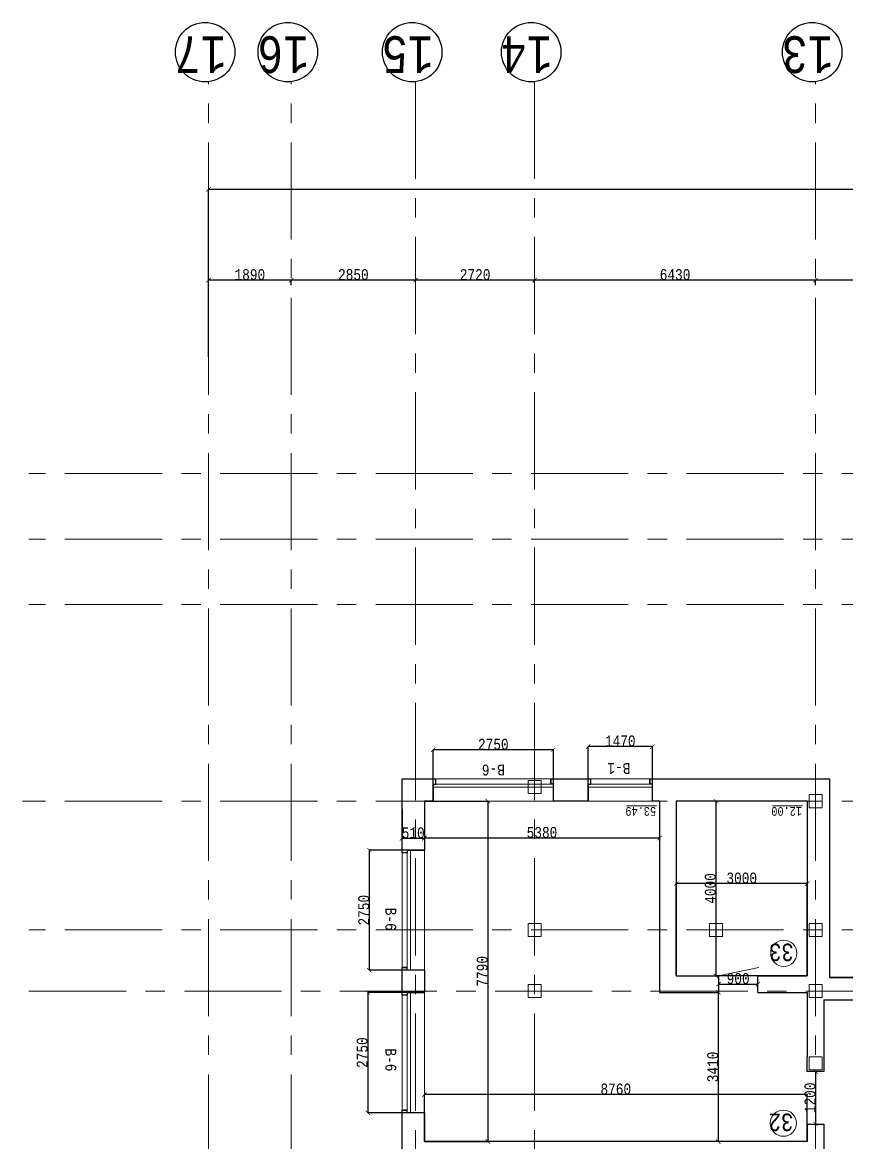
# Model space of a CAD drawing. Header units: millimetres. Extents: x -689206 to 4969298, y -1019800 to 703299.
# Drawn here: x -132513 to -113653, y -573086 to -547439 of the extents above; entities that cross this region are included whole.
import ezdxf

# ---------------------------------------------------------------- set-up
doc = ezdxf.new("R2010")
doc.units = ezdxf.units.MM
doc.linetypes.add('JIS_02_4.0', pattern=[5.5, 4, -1.5])
doc.linetypes.add('осеваяX2', pattern=[101.6, 63.5, -12.7, 12.7, -12.7])
for name, color, linetype, lineweight in [('несущие', 7, 'Continuous', 30), ('ОКНА', 250, 'Continuous', 20), ('ПЕРЕГОРОДКИ', 252, 'Continuous', 9), ('РАЗМЕРЫ', 7, 'Continuous', 9), ('стены', 7, 'Continuous', 20)]:
    doc.layers.add(name, color=color, linetype=linetype, lineweight=lineweight)
doc.layers.add('сетка', color=104, linetype='Continuous')
doc.layers.add('четотам', color=7, linetype='Continuous')
doc.styles.add('Аннотативный', font='isocteur.ttf', dxfattribs={"width": 0.7, "height": 250})
doc.dimstyles.new('Аннотативный', dxfattribs={"dimscale": 0, "dimtxt": 250, "dimasz": 100, "dimexe": 1.25, "dimexo": 0.625, "dimtad": 1, "dimdec": 0, "dimtxsty": 'Аннотативный', "dimblk": 'ARCHTICK', "dimcen": 2.5, "dimadec": 0, "dimazin": 0, "dimtfac": 1, "dimtdec": 0, "dimtmove": 0, "dimatfit": 3, "dimfxl": 1, "dimarcsym": 0})

# ---------------------------------------------------------------- blocks, each defined once
blk = doc.blocks.new('_ArchTick')
at = {"color": 0, "linetype": 'ByBlock', "const_width": 0.15}
blk.add_lwpolyline([(-0.5, -0.5), (0.5, 0.5)], dxfattribs=at)
blk = doc.blocks.new('*D3353')
at = {"layer": 'Defpoints', "color": 0, "lineweight": 0, "transparency": 16777216}
for p in [(-123826, -565443), (-123316, -565983), (-123826, -566120)]:
    blk.add_point(p, dxfattribs=at)
at = {"layer": 'стены', "color": 0, "lineweight": -2, "transparency": 16777216}
for p, q in [((-123826, -565443), (-123826, -566121)), ((-123316, -565984), (-123316, -566121)), ((-123316, -566120), (-123826, -566120))]:
    blk.add_line(p, q, dxfattribs=at)
at = {"layer": 'стены', "color": 0, "lineweight": -2, "transparency": 16777216, "xscale": 100, "yscale": 100, "zscale": 100, "rotation": 180}
blk.add_blockref('_ArchTick', (-123826, -566120), dxfattribs=at)
at = {"layer": 'стены', "color": 0, "lineweight": -2, "transparency": 16777216, "xscale": 100, "yscale": 100, "zscale": 100}
blk.add_blockref('_ArchTick', (-123316, -566120), dxfattribs=at)
at = {"layer": 'стены', "color": 0, "lineweight": 13, "transparency": 16777216, "insert": (-123571, -565995), "char_height": 250, "attachment_point": 5, "style": 'Аннотативный'}
blk.add_mtext('510', dxfattribs=at)
blk = doc.blocks.new('*D3318')
at = {"layer": 'Defpoints', "color": 0, "lineweight": 0, "transparency": 16777216}
for p in [(-117553, -567157), (-117553, -569267), (-114553, -569267)]:
    blk.add_point(p, dxfattribs=at)
at = {"layer": 'РАЗМЕРЫ', "color": 0, "lineweight": -2, "transparency": 16777216}
for p, q in [((-117553, -569266), (-117553, -567155)), ((-114553, -567157), (-117553, -567157)), ((-114553, -569266), (-114553, -567155))]:
    blk.add_line(p, q, dxfattribs=at)
at = {"layer": 'РАЗМЕРЫ', "color": 0, "lineweight": -2, "transparency": 16777216, "xscale": 100, "yscale": 100, "zscale": 100, "rotation": 180}
blk.add_blockref('_ArchTick', (-117553, -567157), dxfattribs=at)
at = {"layer": 'РАЗМЕРЫ', "color": 0, "lineweight": -2, "transparency": 16777216, "xscale": 100, "yscale": 100, "zscale": 100}
blk.add_blockref('_ArchTick', (-114553, -567157), dxfattribs=at)
at = {"layer": 'РАЗМЕРЫ', "color": 0, "lineweight": 5, "transparency": 16777216, "insert": (-116053, -567031), "char_height": 250, "attachment_point": 5, "style": 'Аннотативный'}
blk.add_mtext('3000', dxfattribs=at)
blk = doc.blocks.new('*D3319')
at = {"layer": 'Defpoints', "color": 0, "lineweight": 0, "transparency": 16777216}
for p in [(-114553, -565267), (-116644, -569267), (-114553, -569267)]:
    blk.add_point(p, dxfattribs=at)
at = {"layer": 'РАЗМЕРЫ', "color": 0, "lineweight": -2, "transparency": 16777216}
for p, q in [((-114553, -565267), (-116645, -565267)), ((-116644, -565267), (-116644, -569267)), ((-114553, -569267), (-116645, -569267))]:
    blk.add_line(p, q, dxfattribs=at)
at = {"layer": 'РАЗМЕРЫ', "color": 0, "lineweight": -2, "transparency": 16777216, "xscale": 100, "yscale": 100, "zscale": 100}
for p, rotation in [((-116644, -565267), 90), ((-116644, -569267), 270)]:
    blk.add_blockref('_ArchTick', p, dxfattribs=dict(at, rotation=rotation))
at = {"layer": 'РАЗМЕРЫ', "color": 0, "lineweight": 5, "transparency": 16777216, "insert": (-116770, -567267), "char_height": 250, "attachment_point": 5, "rotation": 90, "style": 'Аннотативный'}
blk.add_mtext('4000', dxfattribs=at)
blk = doc.blocks.new('*D3320')
at = {"layer": 'Defpoints', "color": 0, "lineweight": 0, "transparency": 16777216}
for p in [(-123316, -565267), (-117933, -565267), (-117933, -566112)]:
    blk.add_point(p, dxfattribs=at)
at = {"layer": 'РАЗМЕРЫ', "color": 0, "lineweight": -2, "transparency": 16777216}
for p, q in [((-123316, -565267), (-123316, -566114)), ((-117933, -565267), (-117933, -566114)), ((-123316, -566112), (-117933, -566112))]:
    blk.add_line(p, q, dxfattribs=at)
at = {"layer": 'РАЗМЕРЫ', "color": 0, "lineweight": -2, "transparency": 16777216, "xscale": 100, "yscale": 100, "zscale": 100, "rotation": 180}
blk.add_blockref('_ArchTick', (-123316, -566112), dxfattribs=at)
at = {"layer": 'РАЗМЕРЫ', "color": 0, "lineweight": -2, "transparency": 16777216, "xscale": 100, "yscale": 100, "zscale": 100}
blk.add_blockref('_ArchTick', (-117933, -566112), dxfattribs=at)
at = {"layer": 'РАЗМЕРЫ', "color": 0, "lineweight": 5, "transparency": 16777216, "insert": (-120624, -565987), "char_height": 250, "attachment_point": 5, "style": 'Аннотативный'}
blk.add_mtext('5380', dxfattribs=at)
blk = doc.blocks.new('*D3321')
at = {"layer": 'Defpoints', "color": 0, "lineweight": 0, "transparency": 16777216}
for p in [(-123316, -565267), (-123316, -573061), (-121864, -573061)]:
    blk.add_point(p, dxfattribs=at)
at = {"layer": 'РАЗМЕРЫ', "color": 0, "lineweight": -2, "transparency": 16777216}
for p, q in [((-123315, -565267), (-121863, -565267)), ((-121864, -565267), (-121864, -573061)), ((-123315, -573061), (-121863, -573061))]:
    blk.add_line(p, q, dxfattribs=at)
at = {"layer": 'РАЗМЕРЫ', "color": 0, "lineweight": -2, "transparency": 16777216, "xscale": 100, "yscale": 100, "zscale": 100}
for p, rotation in [((-121864, -565267), 90), ((-121864, -573061), 270)]:
    blk.add_blockref('_ArchTick', p, dxfattribs=dict(at, rotation=rotation))
at = {"layer": 'РАЗМЕРЫ', "color": 0, "lineweight": 5, "transparency": 16777216, "insert": (-121990, -569164), "char_height": 250, "attachment_point": 5, "rotation": 90, "style": 'Аннотативный'}
blk.add_mtext('7790', dxfattribs=at)
blk = doc.blocks.new('*D3322')
at = {"layer": 'Defpoints', "color": 0, "lineweight": 0, "transparency": 16777216}
for p in [(-116589, -569647), (-116589, -573061), (-116589, -573061)]:
    blk.add_point(p, dxfattribs=at)
at = {"layer": 'РАЗМЕРЫ', "color": 0, "lineweight": -2, "transparency": 16777216}
for p, q in [((-116590, -569647), (-116590, -569647)), ((-116589, -569647), (-116589, -573061)), ((-116590, -573061), (-116590, -573061))]:
    blk.add_line(p, q, dxfattribs=at)
at = {"layer": 'РАЗМЕРЫ', "color": 0, "lineweight": -2, "transparency": 16777216, "xscale": 100, "yscale": 100, "zscale": 100}
for p, rotation in [((-116589, -569647), 90), ((-116589, -573061), 270)]:
    blk.add_blockref('_ArchTick', p, dxfattribs=dict(at, rotation=rotation))
at = {"layer": 'РАЗМЕРЫ', "color": 0, "lineweight": 5, "transparency": 16777216, "insert": (-116715, -571354), "char_height": 250, "attachment_point": 5, "rotation": 90, "style": 'Аннотативный'}
blk.add_mtext('3410', dxfattribs=at)
blk = doc.blocks.new('*D3443')
at = {"layer": 'Defpoints', "color": 0, "linetype": 'ByBlock', "lineweight": 0, "transparency": 16777216}
for p in [(-119568, -564018), (-119568, -565267), (-118098, -565267)]:
    blk.add_point(p, dxfattribs=at)
at = {"layer": 'РАЗМЕРЫ', "color": 0, "linetype": 'ByBlock', "lineweight": -2, "transparency": 16777216}
for p, q in [((-119568, -565266), (-119568, -564017)), ((-118098, -564018), (-119568, -564018)), ((-118098, -565266), (-118098, -564017))]:
    blk.add_line(p, q, dxfattribs=at)
at = {"layer": 'РАЗМЕРЫ', "color": 0, "linetype": 'ByBlock', "lineweight": -2, "transparency": 16777216, "xscale": 100, "yscale": 100, "zscale": 100, "rotation": 180}
blk.add_blockref('_ArchTick', (-119568, -564018), dxfattribs=at)
at = {"layer": 'РАЗМЕРЫ', "color": 0, "linetype": 'ByBlock', "lineweight": -2, "transparency": 16777216, "xscale": 100, "yscale": 100, "zscale": 100}
blk.add_blockref('_ArchTick', (-118098, -564018), dxfattribs=at)
at = {"layer": 'РАЗМЕРЫ', "color": 0, "linetype": 'ByBlock', "lineweight": 5, "transparency": 16777216, "insert": (-118833, -563892), "char_height": 250, "attachment_point": 5, "style": 'Аннотативный'}
blk.add_mtext('1470', dxfattribs=at)
blk = doc.blocks.new('*D3444')
at = {"layer": 'Defpoints', "color": 0, "linetype": 'ByBlock', "lineweight": 0, "transparency": 16777216}
for p in [(-123113, -564093), (-123113, -565269), (-120363, -565269)]:
    blk.add_point(p, dxfattribs=at)
at = {"layer": 'РАЗМЕРЫ', "color": 0, "linetype": 'ByBlock', "lineweight": -2, "transparency": 16777216}
for p, q in [((-123113, -565268), (-123113, -564092)), ((-120363, -564093), (-123113, -564093)), ((-120363, -565268), (-120363, -564092))]:
    blk.add_line(p, q, dxfattribs=at)
at = {"layer": 'РАЗМЕРЫ', "color": 0, "linetype": 'ByBlock', "lineweight": -2, "transparency": 16777216, "xscale": 100, "yscale": 100, "zscale": 100, "rotation": 180}
blk.add_blockref('_ArchTick', (-123113, -564093), dxfattribs=at)
at = {"layer": 'РАЗМЕРЫ', "color": 0, "linetype": 'ByBlock', "lineweight": -2, "transparency": 16777216, "xscale": 100, "yscale": 100, "zscale": 100}
blk.add_blockref('_ArchTick', (-120363, -564093), dxfattribs=at)
at = {"layer": 'РАЗМЕРЫ', "color": 0, "linetype": 'ByBlock', "lineweight": 5, "transparency": 16777216, "insert": (-121738, -563968), "char_height": 250, "attachment_point": 5, "style": 'Аннотативный'}
blk.add_mtext('2750', dxfattribs=at)
blk = doc.blocks.new('*D3445')
at = {"layer": 'Defpoints', "color": 0, "linetype": 'ByBlock', "lineweight": 0, "transparency": 16777216}
for p in [(-123316, -566390), (-124575, -569140), (-123316, -569140)]:
    blk.add_point(p, dxfattribs=at)
at = {"layer": 'РАЗМЕРЫ', "color": 0, "linetype": 'ByBlock', "lineweight": -2, "transparency": 16777216}
for p, q in [((-123316, -566390), (-124577, -566390)), ((-124575, -566390), (-124575, -569140)), ((-123316, -569140), (-124577, -569140))]:
    blk.add_line(p, q, dxfattribs=at)
at = {"layer": 'РАЗМЕРЫ', "color": 0, "linetype": 'ByBlock', "lineweight": -2, "transparency": 16777216, "xscale": 100, "yscale": 100, "zscale": 100}
for p, rotation in [((-124575, -566390), 90), ((-124575, -569140), 270)]:
    blk.add_blockref('_ArchTick', p, dxfattribs=dict(at, rotation=rotation))
at = {"layer": 'РАЗМЕРЫ', "color": 0, "linetype": 'ByBlock', "lineweight": 5, "transparency": 16777216, "insert": (-124701, -567765), "char_height": 250, "attachment_point": 5, "rotation": 90, "style": 'Аннотативный'}
blk.add_mtext('2750', dxfattribs=at)
blk = doc.blocks.new('*D3446')
at = {"layer": 'Defpoints', "color": 0, "linetype": 'ByBlock', "lineweight": 0, "transparency": 16777216}
for p in [(-123316, -569651), (-124611, -572401), (-123316, -572401)]:
    blk.add_point(p, dxfattribs=at)
at = {"layer": 'РАЗМЕРЫ', "color": 0, "linetype": 'ByBlock', "lineweight": -2, "transparency": 16777216}
for p, q in [((-123316, -569651), (-124612, -569651)), ((-124611, -569651), (-124611, -572401)), ((-123316, -572401), (-124612, -572401))]:
    blk.add_line(p, q, dxfattribs=at)
at = {"layer": 'РАЗМЕРЫ', "color": 0, "linetype": 'ByBlock', "lineweight": -2, "transparency": 16777216, "xscale": 100, "yscale": 100, "zscale": 100}
for p, rotation in [((-124611, -569651), 90), ((-124611, -572401), 270)]:
    blk.add_blockref('_ArchTick', p, dxfattribs=dict(at, rotation=rotation))
at = {"layer": 'РАЗМЕРЫ', "color": 0, "linetype": 'ByBlock', "lineweight": 5, "transparency": 16777216, "insert": (-124737, -571026), "char_height": 250, "attachment_point": 5, "rotation": 90, "style": 'Аннотативный'}
blk.add_mtext('2750', dxfattribs=at)
blk = doc.blocks.new('*D3447')
at = {"layer": 'Defpoints', "color": 0, "linetype": 'ByBlock', "lineweight": 0, "transparency": 16777216}
for p in [(-116585, -569457), (-115685, -569457), (-115685, -569457)]:
    blk.add_point(p, dxfattribs=at)
at = {"layer": 'РАЗМЕРЫ', "color": 0, "linetype": 'ByBlock', "lineweight": -2, "transparency": 16777216}
for p, q in [((-116585, -569456), (-116585, -569455)), ((-116585, -569457), (-115685, -569457)), ((-115685, -569456), (-115685, -569455))]:
    blk.add_line(p, q, dxfattribs=at)
at = {"layer": 'РАЗМЕРЫ', "color": 0, "linetype": 'ByBlock', "lineweight": -2, "transparency": 16777216, "xscale": 100, "yscale": 100, "zscale": 100, "rotation": 180}
blk.add_blockref('_ArchTick', (-116585, -569457), dxfattribs=at)
at = {"layer": 'РАЗМЕРЫ', "color": 0, "linetype": 'ByBlock', "lineweight": -2, "transparency": 16777216, "xscale": 100, "yscale": 100, "zscale": 100}
blk.add_blockref('_ArchTick', (-115685, -569457), dxfattribs=at)
at = {"layer": 'РАЗМЕРЫ', "color": 0, "linetype": 'ByBlock', "lineweight": 5, "transparency": 16777216, "insert": (-116135, -569331), "char_height": 250, "attachment_point": 5, "style": 'Аннотативный'}
blk.add_mtext('900', dxfattribs=at)
blk = doc.blocks.new('*D3448')
at = {"layer": 'Defpoints', "color": 0, "linetype": 'ByBlock', "lineweight": 0, "transparency": 16777216}
for p in [(-114363, -571461), (-114363, -572661), (-114363, -572661)]:
    blk.add_point(p, dxfattribs=at)
at = {"layer": 'РАЗМЕРЫ', "color": 0, "linetype": 'ByBlock', "lineweight": -2, "transparency": 16777216}
for p, q in [((-114364, -571461), (-114365, -571461)), ((-114363, -571461), (-114363, -572661)), ((-114363, -572661), (-114365, -572661))]:
    blk.add_line(p, q, dxfattribs=at)
at = {"layer": 'РАЗМЕРЫ', "color": 0, "linetype": 'ByBlock', "lineweight": -2, "transparency": 16777216, "xscale": 100, "yscale": 100, "zscale": 100}
for p, rotation in [((-114363, -571461), 90), ((-114363, -572661), 270)]:
    blk.add_blockref('_ArchTick', p, dxfattribs=dict(at, rotation=rotation))
at = {"layer": 'РАЗМЕРЫ', "color": 0, "linetype": 'ByBlock', "lineweight": 5, "transparency": 16777216, "insert": (-114489, -572061), "char_height": 250, "attachment_point": 5, "rotation": 90, "style": 'Аннотативный'}
blk.add_mtext('1200', dxfattribs=at)
blk = doc.blocks.new('*D3485')
at = {"layer": 'Defpoints', "color": 0, "linetype": 'ByBlock', "lineweight": 0, "transparency": 16777216}
for p in [(-123316, -571986), (-123316, -573061), (-114553, -573061)]:
    blk.add_point(p, dxfattribs=at)
at = {"layer": 'РАЗМЕРЫ', "color": 0, "linetype": 'ByBlock', "lineweight": -2, "transparency": 16777216}
for p, q in [((-123316, -573060), (-123316, -571985)), ((-114553, -571986), (-123316, -571986)), ((-114553, -573060), (-114553, -571985))]:
    blk.add_line(p, q, dxfattribs=at)
at = {"layer": 'РАЗМЕРЫ', "color": 0, "linetype": 'ByBlock', "lineweight": -2, "transparency": 16777216, "xscale": 100, "yscale": 100, "zscale": 100, "rotation": 180}
blk.add_blockref('_ArchTick', (-123316, -571986), dxfattribs=at)
at = {"layer": 'РАЗМЕРЫ', "color": 0, "linetype": 'ByBlock', "lineweight": -2, "transparency": 16777216, "xscale": 100, "yscale": 100, "zscale": 100}
blk.add_blockref('_ArchTick', (-114553, -571986), dxfattribs=at)
at = {"layer": 'РАЗМЕРЫ', "color": 0, "linetype": 'ByBlock', "lineweight": 5, "transparency": 16777216, "insert": (-118934, -571861), "char_height": 250, "attachment_point": 5, "style": 'Аннотативный'}
blk.add_mtext('8760', dxfattribs=at)
blk = doc.blocks.new('*D3560')
at = {"layer": 'Defpoints', "color": 0, "lineweight": 0, "ltscale": 35, "transparency": 16777216}
for p in [(-114363, -553341), (-110704, -553341), (-114363, -553455)]:
    blk.add_point(p, dxfattribs=at)
at = {"layer": 'РАЗМЕРЫ', "color": 0, "lineweight": -2, "ltscale": 35, "transparency": 16777216}
for p, q in [((-114363, -553455), (-114363, -553340)), ((-110704, -553341), (-114363, -553341)), ((-110704, -553340), (-110704, -553340))]:
    blk.add_line(p, q, dxfattribs=at)
at = {"layer": 'РАЗМЕРЫ', "color": 0, "lineweight": -2, "ltscale": 35, "transparency": 16777216, "xscale": 100, "yscale": 100, "zscale": 100, "rotation": 180}
blk.add_blockref('_ArchTick', (-114363, -553341), dxfattribs=at)
at = {"layer": 'РАЗМЕРЫ', "color": 0, "lineweight": -2, "ltscale": 35, "transparency": 16777216, "xscale": 100, "yscale": 100, "zscale": 100}
blk.add_blockref('_ArchTick', (-110704, -553341), dxfattribs=at)
at = {"layer": 'РАЗМЕРЫ', "color": 0, "lineweight": 5, "ltscale": 35, "transparency": 16777216, "insert": (-112533, -553215), "char_height": 250, "attachment_point": 5, "style": 'Аннотативный'}
blk.add_mtext('3660', dxfattribs=at)
blk = doc.blocks.new('*D3561')
at = {"layer": 'Defpoints', "color": 0, "lineweight": 0, "ltscale": 35, "transparency": 16777216}
for p in [(-120793, -553341), (-120793, -553400), (-114363, -553341)]:
    blk.add_point(p, dxfattribs=at)
at = {"layer": 'РАЗМЕРЫ', "color": 0, "lineweight": -2, "ltscale": 35, "transparency": 16777216}
for p, q in [((-120793, -553400), (-120793, -553340)), ((-114363, -553341), (-120793, -553341)), ((-114363, -553340), (-114363, -553340))]:
    blk.add_line(p, q, dxfattribs=at)
at = {"layer": 'РАЗМЕРЫ', "color": 0, "lineweight": -2, "ltscale": 35, "transparency": 16777216, "xscale": 100, "yscale": 100, "zscale": 100, "rotation": 180}
blk.add_blockref('_ArchTick', (-120793, -553341), dxfattribs=at)
at = {"layer": 'РАЗМЕРЫ', "color": 0, "lineweight": -2, "ltscale": 35, "transparency": 16777216, "xscale": 100, "yscale": 100, "zscale": 100}
blk.add_blockref('_ArchTick', (-114363, -553341), dxfattribs=at)
at = {"layer": 'РАЗМЕРЫ', "color": 0, "lineweight": 5, "ltscale": 35, "transparency": 16777216, "insert": (-117578, -553215), "char_height": 250, "attachment_point": 5, "style": 'Аннотативный'}
blk.add_mtext('6430', dxfattribs=at)
blk = doc.blocks.new('*D3562')
at = {"layer": 'Defpoints', "color": 0, "lineweight": 0, "ltscale": 35, "transparency": 16777216}
for p in [(-123516, -553310), (-123516, -553341), (-120793, -553341)]:
    blk.add_point(p, dxfattribs=at)
at = {"layer": 'РАЗМЕРЫ', "color": 0, "lineweight": -2, "ltscale": 35, "transparency": 16777216}
for p, q in [((-123516, -553310), (-123516, -553342)), ((-120793, -553341), (-123516, -553341)), ((-120793, -553340), (-120793, -553340))]:
    blk.add_line(p, q, dxfattribs=at)
at = {"layer": 'РАЗМЕРЫ', "color": 0, "lineweight": -2, "ltscale": 35, "transparency": 16777216, "xscale": 100, "yscale": 100, "zscale": 100, "rotation": 180}
blk.add_blockref('_ArchTick', (-123516, -553341), dxfattribs=at)
at = {"layer": 'РАЗМЕРЫ', "color": 0, "lineweight": -2, "ltscale": 35, "transparency": 16777216, "xscale": 100, "yscale": 100, "zscale": 100}
blk.add_blockref('_ArchTick', (-120793, -553341), dxfattribs=at)
at = {"layer": 'РАЗМЕРЫ', "color": 0, "lineweight": 5, "ltscale": 35, "transparency": 16777216, "insert": (-122154, -553215), "char_height": 250, "attachment_point": 5, "style": 'Аннотативный'}
blk.add_mtext('2720', dxfattribs=at)
blk = doc.blocks.new('*D3563')
at = {"layer": 'Defpoints', "color": 0, "lineweight": 0, "ltscale": 35, "transparency": 16777216}
for p in [(-126363, -553341), (-123516, -553341), (-126363, -553455)]:
    blk.add_point(p, dxfattribs=at)
at = {"layer": 'РАЗМЕРЫ', "color": 0, "lineweight": -2, "ltscale": 35, "transparency": 16777216}
for p, q in [((-126363, -553455), (-126363, -553340)), ((-123516, -553341), (-126363, -553341)), ((-123516, -553340), (-123516, -553340))]:
    blk.add_line(p, q, dxfattribs=at)
at = {"layer": 'РАЗМЕРЫ', "color": 0, "lineweight": -2, "ltscale": 35, "transparency": 16777216, "xscale": 100, "yscale": 100, "zscale": 100, "rotation": 180}
blk.add_blockref('_ArchTick', (-126363, -553341), dxfattribs=at)
at = {"layer": 'РАЗМЕРЫ', "color": 0, "lineweight": -2, "ltscale": 35, "transparency": 16777216, "xscale": 100, "yscale": 100, "zscale": 100}
blk.add_blockref('_ArchTick', (-123516, -553341), dxfattribs=at)
at = {"layer": 'РАЗМЕРЫ', "color": 0, "lineweight": 5, "ltscale": 35, "transparency": 16777216, "insert": (-124940, -553215), "char_height": 250, "attachment_point": 5, "style": 'Аннотативный'}
blk.add_mtext('2850', dxfattribs=at)
blk = doc.blocks.new('*D3564')
at = {"layer": 'Defpoints', "color": 0, "lineweight": 0, "ltscale": 35, "transparency": 16777216}
for p in [(-128255, -553341), (-126363, -553341), (-128255, -555093)]:
    blk.add_point(p, dxfattribs=at)
at = {"layer": 'РАЗМЕРЫ', "color": 0, "lineweight": -2, "ltscale": 35, "transparency": 16777216}
for p, q in [((-128255, -555093), (-128255, -553340)), ((-126363, -553341), (-128255, -553341)), ((-126363, -553340), (-126363, -553340))]:
    blk.add_line(p, q, dxfattribs=at)
at = {"layer": 'РАЗМЕРЫ', "color": 0, "lineweight": -2, "ltscale": 35, "transparency": 16777216, "xscale": 100, "yscale": 100, "zscale": 100, "rotation": 180}
blk.add_blockref('_ArchTick', (-128255, -553341), dxfattribs=at)
at = {"layer": 'РАЗМЕРЫ', "color": 0, "lineweight": -2, "ltscale": 35, "transparency": 16777216, "xscale": 100, "yscale": 100, "zscale": 100}
blk.add_blockref('_ArchTick', (-126363, -553341), dxfattribs=at)
at = {"layer": 'РАЗМЕРЫ', "color": 0, "lineweight": 5, "ltscale": 35, "transparency": 16777216, "insert": (-127309, -553215), "char_height": 250, "attachment_point": 5, "style": 'Аннотативный'}
blk.add_mtext('1890', dxfattribs=at)
blk = doc.blocks.new('*D3565')
at = {"layer": 'Defpoints', "color": 0, "lineweight": 0, "ltscale": 35, "transparency": 16777216}
for p in [(-128255, -551264), (-128255, -553341), (-76124, -553341)]:
    blk.add_point(p, dxfattribs=at)
at = {"layer": 'РАЗМЕРЫ', "color": 0, "lineweight": -2, "ltscale": 35, "transparency": 16777216}
for p, q in [((-128255, -553340), (-128255, -551263)), ((-76124, -551264), (-128255, -551264)), ((-76124, -553340), (-76124, -551263))]:
    blk.add_line(p, q, dxfattribs=at)
at = {"layer": 'РАЗМЕРЫ', "color": 0, "lineweight": -2, "ltscale": 35, "transparency": 16777216, "xscale": 100, "yscale": 100, "zscale": 100, "rotation": 180}
blk.add_blockref('_ArchTick', (-128255, -551264), dxfattribs=at)
at = {"layer": 'РАЗМЕРЫ', "color": 0, "lineweight": -2, "ltscale": 35, "transparency": 16777216, "xscale": 100, "yscale": 100, "zscale": 100}
blk.add_blockref('_ArchTick', (-76124, -551264), dxfattribs=at)
at = {"layer": 'РАЗМЕРЫ', "color": 0, "lineweight": 5, "ltscale": 35, "transparency": 16777216, "insert": (-102189, -551138), "char_height": 250, "attachment_point": 5, "style": 'Аннотативный'}
blk.add_mtext('52131', dxfattribs=at)

msp = doc.modelspace()

# ---------------------------------------------------------------- linework, layer by layer
at = {"layer": 'несущие', "color": 18, "linetype": 'ByBlock', "lineweight": 30, "true_color": 0x000000}
msp.add_line((-119567.6, -564876.6), (-119567.6, -565266.6), dxfattribs=at)
at = {"layer": 'несущие', "lineweight": 30}
msp.add_line((-114042.8, -564756.6), (-114042.8, -565355.3), dxfattribs=at)
at = {"layer": 'несущие', "color": 0}
for p, q in [((-116584.7, -569266.6), (-116584.7, -569646.6)), ((-115684.7, -569646.6), (-115684.7, -569266.6)), ((-115346.8, -569266.6), (-115684.7, -569266.6)), ((-114552.7, -569911.2), (-114552.7, -571118.6)), ((-114172.8, -569911.2), (-114172.8, -571111.2)), ((-114552.7, -571460.6), (-114552.7, -571118.6)), ((-114172.8, -571111.2), (-114172.8, -571460.6)), ((-114172.8, -571460.6), (-114552.7, -571460.6)), ((-114552.7, -572660.9), (-114172.8, -572660.9))]:
    msp.add_line(p, q, dxfattribs=at)
at = {"layer": 'ОКНА', "lineweight": 13}
for p, q in [((-120363.4, -564946.6), (-123113.4, -564946.6)), ((-120423.4, -564876.6), (-123053.4, -564876.6)), ((-118097.6, -564946.6), (-119567.6, -564946.6)), ((-118157.6, -564876.6), (-119507.6, -564876.6)), ((-123705.7, -566450.3), (-123705.7, -569080.3)), ((-123635.7, -569140.3), (-123635.7, -566390.3)), ((-123705.7, -569710.8), (-123705.7, -572340.8)), ((-123635.7, -572400.8), (-123635.7, -569650.8))]:
    msp.add_line(p, q, dxfattribs=at)
at = {"layer": 'ОКНА', "color": 18, "lineweight": 30, "true_color": 0x000000}
for p, q in [((-119567.6, -564876.6), (-119507.6, -564876.6)), ((-119507.6, -564876.6), (-119507.6, -564756.6)), ((-118157.6, -564756.6), (-118157.6, -564876.6)), ((-118097.6, -564876.6), (-118157.6, -564876.6))]:
    msp.add_line(p, q, dxfattribs=at)
at = {"layer": 'ОКНА', "color": 7, "lineweight": 30, "true_color": 0xffffff}
msp.add_line((-118157.6, -564876.6), (-118157.6, -564756.6), dxfattribs=at)
at = {"layer": 'ПЕРЕГОРОДКИ', "linetype": 'ByBlock', "lineweight": 9, "ltscale": 35}
msp.add_line((-116584.7, -569266.6), (-115660.7, -569074), dxfattribs=at)
at = {"layer": 'РАЗМЕРЫ', "linetype": 'осеваяX2', "lineweight": 5, "ltscale": 35}
for p, q in [((-128254.9, -598637.6), (-128254.9, -548796.3)), ((-123515.7, -548796.3), (-123515.7, -598637.6)), ((-120793.3, -548796.3), (-120793.3, -598637.6)), ((-132363.4, -569615.9), (-65310.7, -569615.9))]:
    msp.add_line(p, q, dxfattribs=at)
at = {"layer": 'РАЗМЕРЫ', "color": 1, "lineweight": 25, "ltscale": 35}
msp.add_line((-123825.7, -564756.6), (-123515.7, -564756.6), dxfattribs=at)
at = {"layer": 'РАЗМЕРЫ', "lineweight": 30}
for p, q in [((-123113.4, -564876.6), (-123053.4, -564876.6)), ((-123053.4, -564876.6), (-123053.4, -564756.6)), ((-120423.4, -564876.6), (-120423.4, -564756.6)), ((-120423.4, -564756.6), (-120423.4, -564876.6)), ((-120363.4, -564876.6), (-120423.4, -564876.6)), ((-117932.8, -565266.6), (-117932.8, -569266.6)), ((-117552.8, -565266.6), (-117552.8, -569266.6)), ((-123705.7, -566450.3), (-123825.7, -566450.3)), ((-123705.7, -566390.3), (-123705.7, -566450.3)), ((-123705.7, -569080.3), (-123825.7, -569080.3)), ((-123825.7, -569080.3), (-123705.7, -569080.3)), ((-123705.7, -569140.3), (-123705.7, -569080.3)), ((-117932.8, -569266.6), (-117932.8, -569646.6)), ((-117552.8, -569266.6), (-116584.7, -569266.6)), ((-115684.7, -569266.6), (-114552.7, -569266.6)), ((-114042.8, -569303.5), (-113432, -569303.5)), ((-123705.7, -569710.8), (-123825.7, -569710.8)), ((-123705.7, -569650.8), (-123705.7, -569710.8)), ((-117932.8, -569646.6), (-116584.7, -569646.6)), ((-115684.7, -569646.6), (-114552.7, -569646.6)), ((-114172.8, -569813.5), (-113492, -569813.5)), ((-123705.7, -572340.8), (-123825.7, -572340.8)), ((-123825.7, -572340.8), (-123705.7, -572340.8)), ((-123705.7, -572400.8), (-123705.7, -572340.8))]:
    msp.add_line(p, q, dxfattribs=at)
at = {"layer": 'РАЗМЕРЫ', "lineweight": 13}
for p, q in [((-120423.4, -564756.6), (-123053.4, -564756.6)), ((-118157.6, -564756.6), (-119567.6, -564756.6)), ((-120363.4, -565268.6), (-123113.4, -565268.6)), ((-118097.6, -565266.6), (-119567.6, -565266.6)), ((-123825.7, -566450.3), (-123825.7, -569080.3)), ((-123315.7, -566390.3), (-123315.7, -569140.3)), ((-123825.7, -569710.8), (-123825.7, -572340.8)), ((-123315.7, -569650.8), (-123315.7, -572400.8))]:
    msp.add_line(p, q, dxfattribs=at)
at = {"layer": 'РАЗМЕРЫ'}
for p, q in [((-118001.1, -565379.2), (-118690.3, -565379.2)), ((-114552.8, -565266.6), (-117552.8, -565266.6)), ((-114662.7, -565379.2), (-115352, -565379.2))]:
    msp.add_line(p, q, dxfattribs=at)
at = {"layer": 'сетка', "color": 0}
for centre in [(-128331.8, -548119.9), (-126440.3, -548119.9), (-123592.6, -548119.9), (-120870.2, -548119.9), (-114440.3, -548119.9)]:
    msp.add_circle(centre, 680.7, dxfattribs=at)
at = {"layer": 'стены', "linetype": 'осеваяX2', "lineweight": 5, "ltscale": 35}
for p, q in [((-126363.4, -598637.6), (-126363.4, -548796.3)), ((-114363.4, -598637.6), (-114363.4, -548796.3)), ((-65310.7, -557766.6), (-132363.4, -557766.6)), ((-65310.7, -559266.6), (-132363.4, -559266.6)), ((-65310.7, -560766.6), (-132363.4, -560766.6)), ((-65310.7, -565268.6), (-132363.4, -565268.6)), ((-65310.7, -568216.6), (-132363.4, -568216.6))]:
    msp.add_line(p, q, dxfattribs=at)
at = {"layer": 'стены', "lineweight": 30}
for p, q in [((-123825.7, -566450.3), (-123825.7, -564756.6)), ((-123825.7, -564756.6), (-123053.4, -564756.6)), ((-120423.4, -564756.6), (-119507.6, -564756.6)), ((-118157.6, -564756.6), (-117419.1, -564756.6)), ((-117419.1, -564756.6), (-114042.8, -564756.6)), ((-123113.4, -565266.6), (-123315.7, -565266.6)), ((-123315.7, -565268.6), (-123315.7, -566390.3)), ((-119567.6, -565266.6), (-120363.4, -565266.6)), ((-117932.8, -565266.6), (-118097.6, -565266.6)), ((-117479.1, -565266.6), (-117552.8, -565266.6)), ((-114552.8, -565266.6), (-117479.1, -565266.6)), ((-114552.7, -565268.6), (-114552.7, -569266.6)), ((-114042.8, -565354), (-114042.8, -567550.7)), ((-123705.7, -566390.3), (-123315.7, -566390.3)), ((-114042.8, -567550.7), (-114042.8, -569303.5)), ((-123825.7, -569710.8), (-123825.7, -569080.3)), ((-123315.7, -569140.3), (-123705.7, -569140.3)), ((-123315.7, -569140.3), (-123315.7, -569650.8)), ((-113432, -569303.5), (-114042.8, -569303.5)), ((-123705.7, -569650.8), (-123315.7, -569650.8)), ((-114552.7, -569646.6), (-114552.7, -569911.2)), ((-114172.8, -569813.5), (-114172.8, -569911.2)), ((-123825.7, -573570.7), (-123825.7, -572340.8)), ((-123315.7, -572400.8), (-123705.7, -572400.8)), ((-123315.7, -572400.8), (-123315.7, -573060.7)), ((-114552.7, -572660.9), (-114552.7, -573060.7)), ((-114172.8, -572660.9), (-114172.8, -579760.6)), ((-114552.7, -573060.7), (-123315.7, -573060.7))]:
    msp.add_line(p, q, dxfattribs=at)
at = {"layer": 'стены', "color": 18, "lineweight": 30, "true_color": 0x000000}
for p, q in [((-123113.4, -564876.6), (-123113.4, -565266.6)), ((-120363.4, -565266.6), (-120363.4, -564876.6)), ((-118097.6, -565266.6), (-118097.6, -564876.6))]:
    msp.add_line(p, q, dxfattribs=at)
at = {"layer": 'стены'}
for p, q in [((-126363.4, -565118.6), (-126363.4, -565418.6)), ((-120363.4, -565118.6), (-120363.4, -565268.6)), ((-126213.4, -565268.6), (-126513.4, -565268.6)), ((-120213.4, -565268.6), (-120363.4, -565268.6))]:
    msp.add_line(p, q, dxfattribs=at)
at = {"layer": 'стены', "linetype": 'JIS_02_4.0', "lineweight": 18, "ltscale": 300}
msp.add_line((-132213.4, -565266.6), (-132513.4, -565266.6), dxfattribs=at)
at = {"layer": 'стены', "lineweight": 20}
for points in [[(-120643.3, -565096.6), (-120943.3, -565096.6), (-120943.3, -564796.6), (-120643.3, -564796.6)], [(-114213.4, -565418.6), (-114513.4, -565418.6), (-114513.4, -565118.6), (-114213.4, -565118.6)], [(-120643.3, -568366.6), (-120943.3, -568366.6), (-120943.3, -568066.6), (-120643.3, -568066.6)], [(-116494, -568366.6), (-116794, -568366.6), (-116794, -568066.6), (-116494, -568066.6)], [(-114213.4, -568366.6), (-114513.4, -568366.6), (-114513.4, -568066.6), (-114213.4, -568066.6)], [(-120643.3, -569765.9), (-120943.3, -569765.9), (-120943.3, -569465.9), (-120643.3, -569465.9)], [(-114213.4, -569765.9), (-114513.4, -569765.9), (-114513.4, -569465.9), (-114213.4, -569465.9)]]:
    msp.add_lwpolyline(points, close=True, dxfattribs=at)
at = {"layer": 'стены'}
msp.add_lwpolyline([(-114213.4, -571418.6), (-114513.4, -571418.6), (-114513.4, -571118.6), (-114213.4, -571118.6)], close=True, dxfattribs=at)
at = {"layer": 'четотам', "lineweight": 13}
for centre in [(-115090.7, -568751), (-115100.7, -572641)]:
    msp.add_circle(centre, 300, dxfattribs=at)

# ---------------------------------------------------------------- texts
at = {"layer": 'РАЗМЕРЫ', "lineweight": 5, "ltscale": 35, "char_height": 841.28, "width": 7009.377, "attachment_point": 1, "rotation": 180, "style": 'Аннотативный'}
for s, insert in [('17', (-127846.3, -548597.8)), ('16', (-125954.8, -548597.8)), ('15', (-123107.1, -548597.8)), ('14', (-120384.7, -548597.8)), ('13', (-113954.8, -548597.8))]:
    msp.add_mtext(s, dxfattribs=dict(at, insert=insert))
at = {"layer": 'РАЗМЕРЫ', "lineweight": 20, "ltscale": 150, "char_height": 250, "width": 922.913, "attachment_point": 1, "style": 'Аннотативный'}
for s, insert, rotation in [('В-6', (-121472.2, -564680.4), 180.25592), ('В-1', (-118600.5, -564645.9), 180.25592), ('В-6', (-123957.6, -567709.1), 270), ('В-6', (-123957.6, -570931), 270)]:
    msp.add_mtext(s, dxfattribs=dict(at, insert=insert, rotation=rotation))
at = {"layer": 'РАЗМЕРЫ', "char_height": 200, "width": 656.117, "attachment_point": 1, "rotation": 180, "style": 'Аннотативный'}
for s, insert in [('53.49', (-118012.8, -565603.2)), ('12.00', (-114674.4, -565603.2))]:
    msp.add_mtext(s, dxfattribs=dict(at, insert=insert))
at = {"layer": 'РАЗМЕРЫ', "lineweight": 13, "ltscale": 150, "char_height": 401.1, "width": 1460, "attachment_point": 1, "rotation": 180, "style": 'Аннотативный'}
for s, insert in [('33', (-114862.7, -568930.9)), ('32', (-114872.7, -572820.9))]:
    msp.add_mtext(s, dxfattribs=dict(at, insert=insert))

# ---------------------------------------------------------------- dimensions: what is measured, and where the dimension line sits
at = {"layer": 'РАЗМЕРЫ', "lineweight": 5, "ltscale": 35}
for base, p1, p2, picture, middle in [((-128254.9, -551264), (-76124.1, -553341.1), (-128254.9, -553341.1), '*D3565', (-102189.5, -551138.4)), ((-120793.3, -553341.1), (-114363.4, -553341.1), (-120793.3, -553400.4), '*D3561', (-117578.3, -553215.5)), ((-114363.4, -553341.1), (-110703.5, -553341.1), (-114363.4, -553455.5), '*D3560', (-112533.5, -553215.5))]:
    dim = msp.add_linear_dim(base=base, p1=p1, p2=p2, angle=180, dimstyle='Аннотативный', dxfattribs=at)
    dim.commit()
    dim.dimension.update_dxf_attribs({"geometry": picture, "text_midpoint": middle})
for base, p1, p2, text, picture, middle in [((-128254.9, -553341.1), (-126363.4, -553341.1), (-128254.9, -555093.4), '1890', '*D3564', (-127309.1, -553215.5)), ((-126363.4, -553341.1), (-123515.7, -553341.1), (-126363.4, -553455.5), '2850', '*D3563', (-124939.6, -553215.5)), ((-123515.7, -553341.1), (-120793.3, -553341.1), (-123515.7, -553309.8), '2720', '*D3562', (-122154.5, -553215.5))]:
    dim = msp.add_linear_dim(base=base, p1=p1, p2=p2, angle=180, text=text, dimstyle='Аннотативный', dxfattribs=at)
    dim.commit()
    dim.dimension.update_dxf_attribs({"geometry": picture, "text_midpoint": middle})
at = {"layer": 'РАЗМЕРЫ', "color": 18, "linetype": 'ByBlock', "lineweight": 5, "true_color": 0x000000}
for base, p1, p2, angle, picture, middle in [((-123113.4, -564093.2), (-120363.4, -565268.6), (-123113.4, -565268.6), 180, '*D3444', (-121738.4, -563967.6)), ((-119567.6, -564017.8), (-118097.6, -565266.6), (-119567.6, -565266.6), 180, '*D3443', (-118832.6, -563892.2)), ((-124575.5, -569140.3), (-123315.7, -566390.3), (-123315.7, -569140.3), 270, '*D3445', (-124701.1, -567765.3)), ((-115684.7, -569456.6), (-116584.7, -569456.6), (-115684.7, -569456.6), 180, '*D3447', (-116134.7, -569331)), ((-124611.2, -572400.8), (-123315.7, -569650.8), (-123315.7, -572400.8), 270, '*D3446', (-124736.8, -571025.8)), ((-114363.4, -572660.9), (-114363.4, -571460.6), (-114362.8, -572660.9), 270, '*D3448', (-114489, -572060.7))]:
    dim = msp.add_linear_dim(base=base, p1=p1, p2=p2, angle=angle, dimstyle='Аннотативный', dxfattribs=at)
    dim.commit()
    dim.dimension.update_dxf_attribs({"geometry": picture, "text_midpoint": middle})
at = {"layer": 'РАЗМЕРЫ', "lineweight": 5}
for base, p1, p2, angle, text, picture, middle in [((-121864.4, -573060.7), (-123315.7, -565266.6), (-123315.7, -573060.7), 270, '7790', '*D3321', (-121990, -569163.6)), ((-117932.8, -566112.4), (-123315.7, -565266.6), (-117932.8, -565266.6), 180, '5380', '*D3320', (-120624.3, -565986.8)), ((-116589, -573060.7), (-116589, -569646.6), (-116589, -573060.7), 270, '3410', '*D3322', (-116714.6, -571353.6))]:
    dim = msp.add_linear_dim(base=base, p1=p1, p2=p2, angle=angle, text=text, dimstyle='Аннотативный', dxfattribs=at)
    dim.commit()
    dim.dimension.update_dxf_attribs({"geometry": picture, "text_midpoint": middle})
for base, p1, p2, angle, picture, middle in [((-116644, -569266.6), (-114552.8, -565266.6), (-114552.7, -569266.6), 270, '*D3319', (-116769.6, -567266.6)), ((-117552.8, -567156.7), (-114552.7, -569266.6), (-117552.8, -569266.6), 180, '*D3318', (-116052.8, -567031.1))]:
    dim = msp.add_linear_dim(base=base, p1=p1, p2=p2, angle=angle, dimstyle='Аннотативный', dxfattribs=at)
    dim.commit()
    dim.dimension.update_dxf_attribs({"geometry": picture, "text_midpoint": middle})
at = {"layer": 'РАЗМЕРЫ', "linetype": 'ByBlock', "lineweight": 5}
dim = msp.add_linear_dim(base=(-123315.7, -571986.2), p1=(-114552.7, -573060.7), p2=(-123315.7, -573060.7), angle=180, text='8760', dimstyle='Аннотативный', dxfattribs=at)
dim.commit()
dim.dimension.update_dxf_attribs({"geometry": '*D3485', "text_midpoint": (-118934.2, -571860.5)})
at = {"layer": 'стены', "lineweight": 13}
dim = msp.add_linear_dim(base=(-123825.7, -566120.2), p1=(-123315.7, -565983.4), p2=(-123825.7, -565442.6), angle=180, dimstyle='Аннотативный', dxfattribs=at)
dim.commit()
dim.dimension.update_dxf_attribs({"geometry": '*D3353', "text_midpoint": (-123570.7, -565994.6)})

doc.saveas('drawing.dxf')
